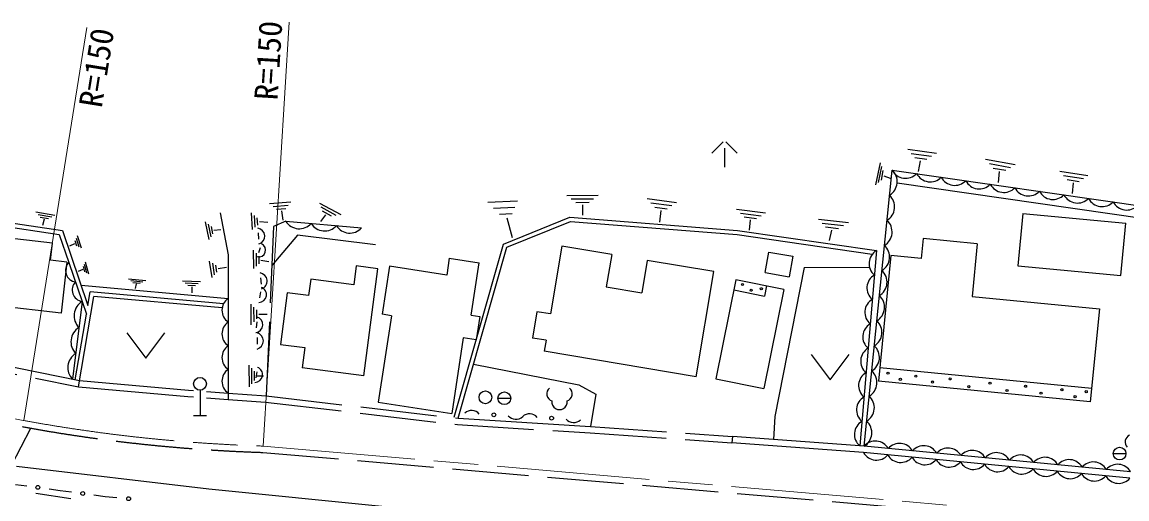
# Model space of a CAD drawing. Units: millimetres, scale not verified. Extents: x 40000 to 680000, y 20000 to 380000.
# Drawn here: x 296144 to 383122, y 277342 to 314904 of the extents above; entities that cross this region are included whole.
import ezdxf
from ezdxf.enums import TextEntityAlignment as Align

# ---------------------------------------------------------------- set-up
doc = ezdxf.new("R2010")
doc.units = ezdxf.units.MM
doc.header["$LTSCALE"] = 1000
doc.linetypes.add('CHAIN', pattern=[18.5, 12, -1.5, 3.5, -1.5])
doc.linetypes.add('DASHED', pattern=[7.5, 6, -1.5])
for name, color, linetype, lineweight in [('M-BGD', 7, 'Continuous', 25), ('M-BGD-EXST', 7, 'Continuous', 25), ('M-BMK', 2, 'CHAIN', 13), ('M-STR-HTXT', 7, 'Continuous', 13)]:
    doc.layers.add(name, color=color, linetype=linetype, lineweight=lineweight)
doc.styles.add('ＭＳ ゴシック', font='')
doc.styles.get('ＭＳ ゴシック').set_extended_font_data('MS Gothic')

msp = doc.modelspace()

# ---------------------------------------------------------------- linework, layer by layer
at = {"layer": 'M-BGD'}
for p, q in [((365880, 304889), (368120, 304572)), ((366147, 304564), (367747, 304337)), ((363357, 302080), (363714, 303824)), ((366414, 304238), (367374, 304102)), ((366858, 303983), (366699, 303142)), ((372000, 304100), (374319, 303684)), ((372299, 303754), (373956, 303457)), ((362435, 281489), (364633, 303243)), ((363574, 302270), (363829, 303516)), ((363790, 302459), (363943, 303207)), ((363977, 302793), (364474, 302615)), ((364633, 303243), (385902, 300186)), ((372599, 303408), (373593, 303229)), ((373074, 303127), (372979, 302267)), ((377842, 303158), (380042, 302821)), ((378133, 302827), (379705, 302587)), ((365035, 302254), (384516, 299431)), ((378424, 302497), (379367, 302352)), ((378880, 302236), (378810, 301389)), ((339025, 301249), (341483, 301270)), ((339376, 300974), (341132, 300989)), ((345345, 300998), (347665, 300701)), ((315631, 300603), (317296, 300742)), ((315907, 300383), (317097, 300483)), ((316183, 300163), (316897, 300223)), ((319565, 300649), (321230, 299738)), ((319667, 300345), (320856, 299694)), ((332798, 300707), (335137, 300826)), ((333261, 300239), (334932, 300324)), ((339727, 300699), (340781, 300707)), ((340254, 300518), (340254, 299683)), ((345645, 300656), (347302, 300444)), ((345945, 300315), (346939, 300187)), ((352391, 300172), (354671, 299875)), ((289419, 299620), (299069, 298177)), ((289481, 299948), (299319, 298476)), ((297227, 299946), (298733, 299682)), ((297402, 299742), (298478, 299553)), ((297578, 299537), (298223, 299424)), ((297874, 299369), (297755, 298868)), ((311736, 299876), (312373, 296581)), ((314275, 298570), (314195, 299878)), ((314484, 298744), (314428, 299679)), ((314694, 298918), (314660, 299479)), ((316912, 299213), (315931, 298795)), ((316566, 300033), (316681, 299313)), ((316912, 299213), (322874, 298696)), ((320035, 299729), (319627, 299206)), ((319769, 300040), (320482, 299650)), ((333724, 299771), (334726, 299822)), ((334032, 297409), (339256, 299536)), ((334311, 299473), (334717, 297943)), ((339256, 299536), (352465, 298493)), ((346420, 300051), (346325, 299153)), ((352689, 299864), (354318, 299652)), ((352987, 299557), (353964, 299429)), ((353458, 299316), (353375, 298519)), ((358849, 299383), (361208, 299126)), ((374934, 299838), (374542, 295705)), ((374934, 299838), (383037, 299070)), ((298525, 297490), (290757, 298364)), ((299319, 298476), (301327, 292586)), ((310868, 297785), (310591, 299173)), ((311016, 298000), (310817, 298991)), ((311163, 298216), (311044, 298810)), ((311228, 298524), (311789, 298575)), ((314824, 299190), (315487, 299152)), ((334308, 297161), (339308, 299198)), ((339308, 299198), (352427, 298162)), ((352465, 298493), (363403, 296899)), ((359125, 299072), (360810, 298889)), ((359400, 298762), (360411, 298651)), ((359865, 298524), (359680, 297702)), ((382646, 294937), (383037, 299070)), ((298373, 296139), (298525, 297490)), ((299069, 298177), (299819, 295976)), ((300302, 297693), (300438, 297274)), ((300390, 297892), (300617, 297193)), ((300478, 298091), (300795, 297113)), ((314732, 298297), (314762, 297798)), ((317825, 298117), (315800, 295737)), ((323970, 297358), (317825, 298117)), ((352427, 298162), (363071, 296611)), ((367083, 297843), (366931, 296277)), ((371339, 297428), (367083, 297843)), ((300281, 297443), (299882, 297265)), ((314394, 295500), (314374, 296947)), ((314602, 295675), (314587, 296709)), ((314885, 297130), (314749, 296732)), ((330153, 283789), (334032, 297409)), ((330474, 283698), (334308, 297161)), ((338637, 297250), (337741, 291912)), ((342563, 296591), (338637, 297250)), ((354642, 295169), (354919, 296787)), ((354919, 296787), (356815, 296462)), ((363403, 296899), (362090, 281522)), ((371339, 297428), (370937, 293297)), ((299667, 295993), (298373, 296139)), ((299667, 295993), (299216, 291982)), ((299819, 295976), (300869, 292899)), ((301032, 295827), (301221, 295157)), ((301116, 296011), (301381, 295072)), ((311104, 294772), (310905, 296061)), ((311292, 294988), (311150, 295908)), ((311480, 295204), (311395, 295756)), ((312373, 296581), (312374, 293137)), ((314809, 295850), (314801, 296470)), ((314945, 296139), (315576, 296043)), ((329778, 296301), (329575, 294976)), ((329778, 296301), (332136, 295940)), ((331505, 291817), (332136, 295940)), ((342563, 296591), (342136, 294047)), ((345364, 296122), (344937, 293577)), ((350596, 295244), (345364, 296122)), ((356815, 296462), (356538, 294844)), ((364524, 296511), (363559, 286608)), ((366931, 296277), (364524, 296511)), ((300924, 295409), (300558, 295261)), ((300948, 295643), (301061, 295241)), ((311582, 295501), (312232, 295597)), ((322449, 295691), (322255, 294201)), ((324137, 295472), (322449, 295691)), ((323041, 287041), (324137, 295472)), ((325057, 295668), (324478, 291891)), ((329575, 294976), (325057, 295668)), ((349207, 286963), (350596, 295244)), ((354642, 295169), (356538, 294844)), ((357723, 295575), (355413, 283832)), ((357723, 295575), (362851, 295605)), ((374542, 295705), (382646, 294937)), ((300784, 294180), (312374, 293137)), ((304531, 294678), (305879, 294559)), ((304694, 294538), (305657, 294453)), ((304857, 294397), (305435, 294346)), ((305126, 294290), (305037, 293920)), ((308785, 294523), (310192, 294463)), ((308988, 294351), (309993, 294308)), ((309191, 294179), (309794, 294153)), ((309494, 294057), (309500, 293566)), ((314913, 294765), (314963, 294267)), ((318870, 294641), (318703, 293360)), ((322255, 294201), (318870, 294641)), ((342136, 294047), (344937, 293577)), ((352335, 294608), (350750, 286809)), ((356123, 293838), (352335, 294608)), ((354750, 294117), (354588, 293317)), ((300576, 286170), (301785, 293293)), ((301327, 292586), (301508, 293652)), ((311994, 292709), (301508, 293652)), ((311888, 292384), (301785, 293293)), ((305171, 293785), (305170, 293721)), ((312374, 293137), (312375, 285683)), ((314923, 293650), (314847, 293172)), ((317009, 293580), (316481, 289518)), ((318703, 293360), (317009, 293580)), ((352172, 293808), (354588, 293317)), ((356123, 293838), (354538, 286039)), ((370937, 293297), (380957, 292320)), ((299216, 291982), (290154, 293002)), ((300869, 292899), (300122, 286772)), ((300869, 292899), (301210, 291897)), ((314180, 291060), (314179, 292685)), ((314401, 291296), (314400, 292457)), ((380957, 292320), (380241, 284981)), ((300332, 286729), (301210, 291897)), ((314621, 291533), (314621, 292230)), ((314769, 291884), (315431, 291897)), ((325233, 291776), (324187, 284952)), ((325233, 291776), (324478, 291891)), ((331505, 291817), (332168, 291716)), ((332168, 291716), (331886, 289874)), ((336672, 292091), (336324, 290018)), ((337741, 291912), (336672, 292091)), ((314613, 291298), (314576, 290814)), ((314640, 290047), (314640, 289533)), ((330880, 290028), (329966, 284066)), ((331886, 289874), (330880, 290028)), ((337394, 289838), (336324, 290018)), ((337394, 289838), (337248, 288969)), ((289953, 288834), (300659, 286663)), ((316481, 289518), (318402, 289268)), ((318402, 289268), (318195, 287672)), ((349207, 286963), (337248, 288969)), ((331684, 287949), (339973, 286324)), ((314047, 286175), (314027, 287880)), ((314242, 286419), (314228, 287636)), ((314437, 286662), (314428, 287393)), ((314623, 287348), (314540, 286872)), ((314564, 287027), (315157, 287028)), ((323041, 287041), (318195, 287672)), ((363666, 287704), (380348, 286077)), ((300576, 286170), (309200, 285417)), ((300659, 286663), (309241, 285916)), ((339973, 286324), (341312, 285595)), ((350750, 286809), (354538, 286039)), ((380241, 284981), (363559, 286608)), ((309200, 285417), (309650, 285384)), ((309241, 285916), (309650, 285885)), ((310650, 285811), (312375, 285683)), ((310650, 285310), (312375, 285182)), ((312375, 285683), (315362, 285462)), ((312375, 285683), (312375, 285182)), ((341312, 285595), (340889, 283036)), ((324187, 284952), (329966, 284066)), ((330474, 283698), (340889, 283036)), ((355413, 283832), (355302, 282027)), ((352062, 282271), (352030, 281772)), ((362435, 281489), (352062, 282271)), ((362392, 280991), (352024, 281772)), ((383362, 278979), (362392, 280991)), ((383405, 279477), (362435, 281489)), ((295706, 279920), (310833, 278142)), ((295621, 278490), (296504, 278370)), ((297238, 277793), (299993, 277377)), ((298270, 278131), (299153, 278011)), ((299153, 278011), (300036, 277891)), ((301802, 277652), (302685, 277532)), ((302685, 277532), (303609, 277445)), ((310833, 278142), (345624, 274666))]:
    msp.add_line(p, q, dxfattribs=at)
at = {"layer": 'M-BGD', "linetype": 'DASHED'}
for p, q in [((315931, 298795), (315362, 285462)), ((289859, 288343), (300576, 286170)), ((315362, 285462), (330474, 283698)), ((312375, 285182), (315315, 284964)), ((315315, 284964), (330429, 283199)), ((294539, 278505), (296819, 282913)), ((330429, 283199), (340856, 282537)), ((340889, 283036), (352062, 282271)), ((340856, 282537), (352027, 281772)), ((315088, 281006), (373163, 275985))]:
    msp.add_line(p, q, dxfattribs=at)
at = {"layer": 'M-BGD'}
for centre, radius in [((352863, 294237), 83.3), ((353539, 293778), 83.3), ((354337, 293899), 83.3), ((364316, 287250), 83.3), ((366506, 287006), 83.3), ((365289, 286763), 83.3), ((367814, 286550), 83.3), ((369214, 286794), 83.3), ((370674, 286186), 83.3), ((372347, 286460), 83.3), ((375146, 286217), 83.3), ((373686, 285882), 83.3), ((376363, 285669), 83.3), ((378006, 285943), 83.3), ((379040, 285396), 83.3), ((379922, 285791), 83.3), ((333277, 283963), 150), ((337829, 283702), 150), ((297387, 278250), 150), ((300919, 277771), 150), ((304532, 277357), 150)]:
    msp.add_circle(centre, radius, dxfattribs=at)
for centre, radius, start, end in [((363799, 302328), 1238, 300.81586, 47.64264), ((365700, 303801), 1204, 207.60338, 316.03975), ((367634, 303523), 1204, 207.60338, 316.03975), ((369567, 303245), 1204, 207.60338, 316.03975), ((371501, 302967), 1204, 207.60338, 316.03975), ((373434, 302689), 1204, 207.60338, 316.03975), ((375368, 302411), 1204, 207.60338, 316.03975), ((363599, 300350), 1238, 300.81586, 47.64264), ((377301, 302133), 1204, 207.60338, 316.03975), ((379235, 301855), 1204, 207.60338, 316.03975), ((381168, 301577), 1204, 207.60338, 316.03975), ((383102, 301300), 1204, 207.60338, 316.03975), ((317970, 299869), 1245, 211.80633, 318.29532), ((363400, 298373), 1238, 300.81586, 47.64264), ((314608, 298039), 640, 286.08013, 80.87222), ((319957, 299697), 1245, 211.80633, 318.29532), ((321945, 299524), 1245, 211.80633, 318.29532), ((314792, 296939), 526, 253.97443, 68.30347), ((363999, 295880), 1180, 120.31975, 229.92113), ((363200, 296395), 1238, 300.81586, 47.64264), ((300470, 295339), 911, 135.63488, 262.0217), ((314796, 294502), 642, 288.56103, 82.99064), ((363835, 293958), 1180, 120.31975, 229.92113), ((363000, 294418), 1238, 300.81586, 47.64264), ((300995, 293801), 911, 135.63488, 262.0217), ((314770, 293429), 616, 271.9136, 70.15704), ((312992, 292206), 1118, 123.57011, 236.44579), ((362800, 292440), 1238, 300.81586, 47.64264), ((301558, 291772), 1321, 121.47426, 224.62638), ((363670, 292036), 1180, 120.31975, 229.92113), ((314478, 291065), 617, 276.48665, 74.59493), ((362600, 290462), 1238, 300.81586, 47.64264), ((301308, 289718), 1321, 121.47426, 224.62638), ((312992, 290342), 1118, 123.57011, 236.44579), ((363506, 290114), 1180, 120.31975, 229.92113), ((314478, 289790), 662, 284.17366, 75.84224), ((301021, 287686), 1283, 120.64501, 225.45563), ((312993, 288479), 1118, 123.57011, 236.44579), ((363342, 288192), 1180, 120.31975, 229.92113), ((362400, 288485), 1238, 300.81586, 47.64264), ((312993, 286615), 1118, 123.57011, 236.44579), ((314469, 287130), 614, 270.83717, 69.37036), ((363178, 286269), 1180, 120.31975, 229.92113), ((362200, 286507), 1238, 300.81586, 47.64264), ((363014, 284347), 1180, 120.31975, 229.92113), ((362001, 284529), 1238, 300.81586, 47.64264), ((331540, 283537), 775, 39.3571, 134.09107), ((335014, 284389), 775, 219.3571, 314.09107), ((336092, 283276), 775, 39.3571, 134.09107), ((339566, 284128), 775, 219.3571, 314.09107), ((362850, 282425), 1180, 120.31975, 229.92113), ((361801, 282552), 1238, 300.81586, 47.64264), ((363324, 280733), 1167, 29.37655, 139.66247), ((383577, 281823), 598, 115.18444, 223.95651), ((363409, 281563), 1167, 209.37603, 319.66299), ((365231, 280551), 1167, 29.37655, 139.66247), ((367137, 280368), 1167, 29.37655, 139.66247), ((369043, 280185), 1167, 29.37655, 139.66247), ((370950, 280002), 1167, 29.37655, 139.66247), ((372856, 279819), 1167, 29.37655, 139.66247), ((365315, 281380), 1167, 209.37603, 319.66299), ((367222, 281197), 1167, 209.37603, 319.66299), ((369128, 281014), 1167, 209.37603, 319.66299), ((371034, 280831), 1167, 209.37603, 319.66299), ((372941, 280648), 1167, 209.37603, 319.66299), ((374763, 279636), 1167, 29.37655, 139.66247), ((376669, 279453), 1167, 29.37655, 139.66247), ((378575, 279270), 1167, 29.37655, 139.66247), ((380482, 279087), 1167, 29.37655, 139.66247), ((382388, 278904), 1167, 29.37655, 139.66247), ((374847, 280466), 1167, 209.37603, 319.66299), ((376754, 280283), 1167, 209.37603, 319.66299), ((378660, 280100), 1167, 209.37603, 319.66299), ((380566, 279917), 1167, 209.37603, 319.66299), ((382473, 279734), 1167, 209.37603, 319.66299)]:
    msp.add_arc(centre, radius, start, end, dxfattribs=at)
at = {"layer": 'M-BGD', "linetype": 'DASHED'}
msp.add_arc((319098, 407901), 126958, 259.58368, 268.19013, dxfattribs=at)
at = {"layer": 'M-BGD-EXST'}
for p, q in [((350442, 304573), (351342, 305473)), ((351542, 305473), (352442, 304573)), ((351442, 304973), (351442, 303473)), ((304377, 290418), (305878, 288418)), ((305878, 288418), (307377, 290418)), ((358256, 288725), (359756, 286725)), ((359756, 286725), (361256, 288726)), ((310150, 285907), (310150, 283907)), ((333610, 285271), (334610, 285271)), ((309650, 283907), (310650, 283907)), ((382043, 280912), (383043, 280912))]:
    msp.add_line(p, q, dxfattribs=at)
for centre in [(310150, 286407), (332618, 285345), (334110, 285271), (382543, 280912)]:
    msp.add_circle(centre, 500, dxfattribs=at)
for centre, start, end in [((338052, 285625), 131.4274, 251.15038), ((338852, 285625), 288.86551, 48.58849), ((338453, 284975), 172.14811, 7.86779)]:
    msp.add_arc(centre, 600, start, end, dxfattribs=at)
at = {"layer": 'M-BMK'}
for p, q in [((296236, 283526), (275750, 287381)), ((315118, 281505), (373015, 276499))]:
    msp.add_line(p, q, dxfattribs=at)
msp.add_arc((319098, 407901), 126458, 259.58415, 268.19632, dxfattribs=at)
at = {"layer": 'M-STR-HTXT'}
for p, q in [((317182, 314904), (315118, 281505)), ((301230, 314482), (296268, 283520))]:
    msp.add_line(p, q, dxfattribs=at)

# ---------------------------------------------------------------- texts
at = {"layer": 'M-STR-HTXT', "style": 'ＭＳ ゴシック'}
for rotation, p in [(86.464, (317182, 314904)), (80.895, (303942, 314157))]:
    msp.add_text('R=150', height=1833, rotation=rotation, dxfattribs=at).set_placement(p, align=Align.BOTTOM_RIGHT)

doc.saveas('drawing.dxf')
